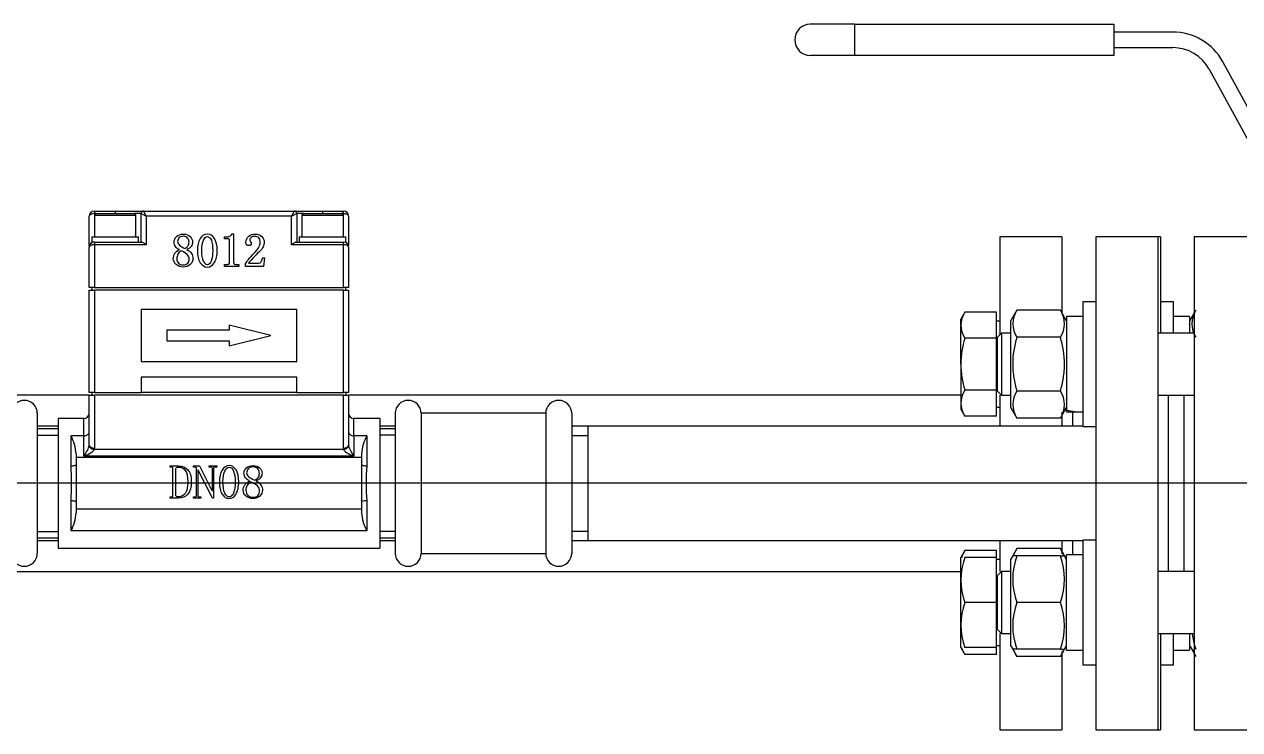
# Model space of a CAD drawing. Extents: x -681219 to -550379, y -242630 to -158199.
# Drawn here: x -635147.1 to -634708.9, y -178479.4 to -178225 of the extents above; entities that cross this region are included whole.
import ezdxf
from ezdxf.lldxf.tags import DXFTag

# ---------------------------------------------------------------- set-up
doc = ezdxf.new("R2010")
doc.units = 0
doc.header["$LTSCALE"] = 1000
for name, color, linetype in [('$TD_AUDIT_GENERATED_(5AA)', 7, 'CONTINUOUS'), ('$TD_AUDIT_GENERATED_(71F)', 7, 'CONTINUOUS'), ('$TD_AUDIT_GENERATED_(A4C)', 7, 'CONTINUOUS'), ('12_GB93', 7, 'CONTINUOUS'), ('12_GB97.1', 7, 'CONTINUOUS'), ('556011', 7, 'CONTINUOUS'), ('Default', 7, 'CONTINUOUS'), ('DN15-PN1.6_GB911', 7, 'CONTINUOUS'), ('DN15_GB3289.22_A', 7, 'CONTINUOUS'), ('M12_GB6170', 7, 'CONTINUOUS'), ('M12×50_GB5782', 7, 'CONTINUOUS'), ('球阀DN15法兰不锈钢', 7, 'CONTINUOUS')]:
    doc.layers.add(name, color=color, linetype=linetype)
tags = doc.linetypes.add('CENTER2', pattern=[28.575, 19.05, -3.175, 3.175, -3.175]).pattern_tags.tags
tags[10:11] = [DXFTag(74, 4), DXFTag(75, 0), DXFTag(340, '0'), DXFTag(46, 0.0), DXFTag(50, 0.0), DXFTag(44, 0.0), DXFTag(45, 0.0)]
tags[8:9] = [DXFTag(74, 4), DXFTag(75, 0), DXFTag(340, '0'), DXFTag(46, 0.0), DXFTag(50, 0.0), DXFTag(44, 0.0), DXFTag(45, 0.0)]
tags[6:7] = [DXFTag(74, 4), DXFTag(75, 0), DXFTag(340, '0'), DXFTag(46, 0.0), DXFTag(50, 0.0), DXFTag(44, 0.0), DXFTag(45, 0.0)]
tags[4:5] = [DXFTag(74, 4), DXFTag(75, 0), DXFTag(340, '0'), DXFTag(46, 0.0), DXFTag(50, 0.0), DXFTag(44, 0.0), DXFTag(45, 0.0)]

# ---------------------------------------------------------------- blocks, each defined once
blk = doc.blocks.new('SEANNOT_GROUP57')
at = {"layer": 'Default', "color": 7, "linetype": 'CENTER2'}
blk.add_line((634.561, 521.491), (277.05, 521.491), dxfattribs=at)

msp = doc.modelspace()

# ---------------------------------------------------------------- linework, layer by layer
at = {"layer": '$TD_AUDIT_GENERATED_(5AA)', "color": 7, "linetype": 'Continuous'}
for p, q in [((-635123.7043, -178358.7512), (-635380.8761, -178358.7512)), ((-634809.4871, -178358.7512), (-635030.1873, -178358.7512)), ((-635380.8761, -178422.3427), (-634809.4871, -178422.3427))]:
    msp.add_line(p, q, dxfattribs=at)
at = {"layer": '$TD_AUDIT_GENERATED_(71F)', "color": 7, "linetype": 'Continuous'}
for p, q in [((-634765.5341, -178369.9732), (-634949.7626, -178369.9732)), ((-634943.7775, -178411.1207), (-634943.7775, -178369.9732)), ((-634949.7626, -178373.2463), (-634943.7775, -178373.2463)), ((-634949.7626, -178407.8476), (-634943.7775, -178407.8476)), ((-634949.7626, -178411.1207), (-634765.5341, -178411.1207))]:
    msp.add_line(p, q, dxfattribs=at)
at = {"layer": '$TD_AUDIT_GENERATED_(A4C)', "color": 7, "linetype": 'Continuous'}
for p, q in [((-635134.9264, -178369.9732), (-635142.4077, -178369.9732)), ((-635013.3542, -178369.9732), (-635018.9652, -178369.9732)), ((-635142.4077, -178411.1207), (-635134.9264, -178411.1207)), ((-635018.9652, -178411.1207), (-635013.3542, -178411.1207))]:
    msp.add_line(p, q, dxfattribs=at)
at = {"layer": '12_GB93', "color": 7, "linetype": 'Continuous'}
for p, q in [((-634771.3321, -178330.3576), (-634771.3321, -178364.0448)), ((-634765.5341, -178330.3576), (-634771.3321, -178330.3576)), ((-634727.0051, -178330.3576), (-634732.8031, -178330.3576)), ((-634727.0051, -178330.3576), (-634727.0051, -178336.3427)), ((-634771.3321, -178364.7509), (-634771.3321, -178364.0448)), ((-634771.3321, -178364.7718), (-634770.483, -178364.7718)), ((-634770.483, -178364.7718), (-634765.5341, -178364.7718)), ((-634771.3321, -178450.7363), (-634771.3321, -178416.3221)), ((-634765.5341, -178416.3221), (-634771.3321, -178416.3221)), ((-634727.0051, -178444.9383), (-634727.0051, -178450.7363)), ((-634771.3321, -178450.7363), (-634765.5341, -178450.7363)), ((-634732.8031, -178450.7363), (-634727.0051, -178450.7363))]:
    msp.add_line(p, q, dxfattribs=at)
for centre, start, end in [((-634766.3832, -178347.5647), 253.285053, 272.828474), ((-634770.483, -178347.5647), 267.171526, 274.02657)]:
    msp.add_arc(centre, 17.2071, start, end, dxfattribs=at)
at = {"layer": '12_GB97.1', "color": 7, "linetype": 'Continuous'}
for p, q in [((-634765.5341, -178325.1206), (-634765.5341, -178370.0088)), ((-634760.8582, -178325.1206), (-634765.5341, -178325.1206)), ((-634732.8031, -178325.1206), (-634737.479, -178325.1206)), ((-634732.8031, -178336.3427), (-634732.8031, -178325.1206)), ((-634765.5341, -178370.0088), (-634760.8582, -178370.0088)), ((-634765.5341, -178411.0851), (-634765.5341, -178455.9733)), ((-634760.8582, -178411.0851), (-634765.5341, -178411.0851)), ((-634732.8031, -178455.9733), (-634732.8031, -178444.9383)), ((-634765.5341, -178455.9733), (-634760.8582, -178455.9733)), ((-634737.479, -178455.9733), (-634732.8031, -178455.9733))]:
    msp.add_line(p, q, dxfattribs=at)
at = {"layer": '556011', "color": 7, "linetype": 'Continuous'}
for p, q in [((-635123.7043, -178304.9111), (-635123.7043, -178294.2244)), ((-635121.834, -178292.3541), (-635114.3526, -178292.3541)), ((-635121.834, -178292.3541), (-635121.834, -178293.2892)), ((-635121.2729, -178293.2892), (-635121.834, -178293.2892)), ((-635121.834, -178293.2892), (-635121.834, -178293.8503)), ((-635121.834, -178293.8503), (-635106.8712, -178293.8503)), ((-635121.834, -178293.8503), (-635121.834, -178301.7058)), ((-635121.2729, -178293.2892), (-635107.4323, -178293.2892)), ((-635114.3526, -178292.3541), (-635104.0657, -178292.3541)), ((-635114.3526, -178292.3541), (-635114.3526, -178293.2892)), ((-635105.0009, -178293.2892), (-635107.4323, -178293.2892)), ((-635106.8712, -178301.7058), (-635106.8712, -178293.8503)), ((-635105.0009, -178303.5761), (-635105.0009, -178293.2892)), ((-635105.0009, -178293.2892), (-635103.1306, -178294.2244)), ((-635104.0657, -178292.3541), (-635049.8259, -178292.3541)), ((-635104.0657, -178292.3541), (-635103.1306, -178294.2244)), ((-635103.1306, -178294.2244), (-635103.1306, -178304.5113)), ((-635050.761, -178294.2244), (-635103.1306, -178294.2244)), ((-635099.7779, -178292.3541), (-635099.7779, -178292.2372)), ((-635098.3961, -178292.3541), (-635098.3961, -178292.2372)), ((-635066.2183, -178292.3541), (-635066.2183, -178292.2372)), ((-635049.8259, -178292.3541), (-635050.761, -178294.2244)), ((-635050.761, -178294.2244), (-635048.8907, -178293.2892)), ((-635050.761, -178304.5113), (-635050.761, -178294.2244)), ((-635049.8259, -178292.3541), (-635039.539, -178292.3541)), ((-635046.4592, -178293.2892), (-635048.8907, -178293.2892)), ((-635048.8907, -178293.2892), (-635048.8907, -178303.5761)), ((-635047.0203, -178293.8503), (-635032.0576, -178293.8503)), ((-635047.0203, -178293.8503), (-635047.0203, -178301.7058)), ((-635046.4592, -178293.2892), (-635032.6187, -178293.2892)), ((-635039.539, -178292.3541), (-635032.0576, -178292.3541)), ((-635039.539, -178292.3541), (-635039.539, -178293.2892)), ((-635032.0576, -178293.2892), (-635032.6187, -178293.2892)), ((-635032.0576, -178293.2892), (-635032.0576, -178292.3541)), ((-635032.0576, -178293.8503), (-635032.0576, -178293.2892)), ((-635032.0576, -178301.7058), (-635032.0576, -178293.8503)), ((-635030.1873, -178294.2244), (-635030.1873, -178304.9111)), ((-635122.7691, -178301.7058), (-635105.9361, -178301.7058)), ((-635122.7691, -178301.7058), (-635122.7691, -178303.5761)), ((-635121.834, -178303.5761), (-635122.7691, -178303.5761)), ((-635121.834, -178303.5761), (-635114.3526, -178303.5761)), ((-635121.834, -178303.5761), (-635121.834, -178304.5113)), ((-635103.1306, -178304.5113), (-635121.834, -178304.5113)), ((-635121.834, -178304.5113), (-635121.834, -178319.9416)), ((-635114.3526, -178303.5761), (-635104.7503, -178303.5761)), ((-635105.9361, -178303.5761), (-635105.9361, -178301.7058)), ((-635074.9423, -178302.4173), (-635074.9423, -178301.6873)), ((-635072.2274, -178300.621), (-635071.6696, -178300.621)), ((-635032.0576, -178304.5113), (-635050.761, -178304.5113)), ((-635049.1413, -178303.5761), (-635039.539, -178303.5761)), ((-635047.9555, -178301.7058), (-635031.1225, -178301.7058)), ((-635047.9555, -178301.7058), (-635047.9555, -178303.5761)), ((-635039.539, -178303.5761), (-635032.0576, -178303.5761)), ((-635032.0576, -178304.5113), (-635032.0576, -178303.5761)), ((-635032.0576, -178319.9416), (-635032.0576, -178304.5113)), ((-635031.1225, -178303.5761), (-635031.1225, -178301.7058)), ((-635123.7043, -178305.4465), (-635123.7043, -178305.3283)), ((-635123.7043, -178319.9416), (-635123.7043, -178305.4465)), ((-635030.1873, -178305.4465), (-635030.1873, -178305.3869)), ((-635030.1873, -178305.4465), (-635030.1873, -178319.9416)), ((-635074.9423, -178312.4156), (-635074.9423, -178311.6775)), ((-635069.7668, -178312.4156), (-635074.9423, -178312.4156)), ((-635069.7668, -178311.6775), (-635069.7668, -178312.4156)), ((-635067.3635, -178312.4156), (-635067.3635, -178311.3576)), ((-635060.8921, -178312.4156), (-635067.3635, -178312.4156)), ((-635061.2037, -178309.2578), (-635060.4738, -178309.2578)), ((-635060.4738, -178309.2578), (-635060.8921, -178312.4156)), ((-635121.834, -178319.9416), (-635123.7043, -178319.9416)), ((-635123.7043, -178357.816), (-635123.7043, -178320.8768)), ((-635123.7043, -178320.8768), (-635121.834, -178320.8768)), ((-635122.7691, -178319.9416), (-635122.7691, -178320.8768)), ((-635121.834, -178319.9416), (-635032.0576, -178319.9416)), ((-635121.834, -178320.8768), (-635121.834, -178357.816)), ((-635032.0576, -178320.8768), (-635121.834, -178320.8768)), ((-635030.1873, -178319.9416), (-635032.0576, -178319.9416)), ((-635032.0576, -178357.816), (-635032.0576, -178320.8768)), ((-635032.0576, -178320.8768), (-635030.1873, -178320.8768)), ((-635031.1225, -178320.8768), (-635031.1225, -178319.9416)), ((-635030.1873, -178320.8768), (-635030.1873, -178357.816)), ((-635105.0009, -178327.8905), (-635105.0009, -178346.5939)), ((-635048.8907, -178327.8905), (-635105.0009, -178327.8905)), ((-635048.8907, -178346.5939), (-635048.8907, -178327.8905)), ((-635073.2051, -178333.5016), (-635073.2051, -178335.3719)), ((-635058.2424, -178337.2422), (-635073.2051, -178333.5016)), ((-635095.6492, -178335.3719), (-635095.6492, -178339.1126)), ((-635073.2051, -178335.3719), (-635095.6492, -178335.3719)), ((-635095.6492, -178339.1126), (-635073.2051, -178339.1126)), ((-635073.2051, -178340.9829), (-635058.2424, -178337.2422)), ((-635073.2051, -178339.1126), (-635073.2051, -178340.9829)), ((-635105.0009, -178346.5939), (-635048.8907, -178346.5939)), ((-635048.8907, -178352.205), (-635105.0009, -178352.205)), ((-635105.0009, -178352.205), (-635105.0009, -178357.816)), ((-635048.8907, -178357.816), (-635048.8907, -178352.205)), ((-635122.7691, -178357.816), (-635123.7043, -178357.816)), ((-635121.834, -178357.816), (-635123.7043, -178357.816)), ((-635123.7043, -178376.7673), (-635123.7043, -178358.7512)), ((-635123.7043, -178358.7512), (-635121.834, -178358.7512)), ((-635122.7691, -178357.816), (-635122.7691, -178358.7512)), ((-635121.834, -178357.816), (-635105.0009, -178357.816)), ((-635032.0576, -178358.7512), (-635121.834, -178358.7512)), ((-635121.834, -178358.7512), (-635121.834, -178377.8521)), ((-635048.8907, -178357.816), (-635105.0009, -178357.816)), ((-635048.8907, -178357.816), (-635032.0576, -178357.816)), ((-635030.1873, -178357.816), (-635032.0576, -178357.816)), ((-635032.0576, -178377.8521), (-635032.0576, -178358.7512)), ((-635032.0576, -178358.7512), (-635030.1873, -178358.7512)), ((-635031.1225, -178357.816), (-635031.1225, -178358.7512)), ((-635030.1873, -178358.7512), (-635030.1873, -178376.7673)), ((-635134.9264, -178367.1677), (-635134.9264, -178413.9262)), ((-635125.5747, -178367.1677), (-635134.9264, -178367.1677)), ((-635125.5747, -178373.3893), (-635125.5747, -178367.1677)), ((-635028.3169, -178373.3893), (-635028.3169, -178367.1677)), ((-635018.9652, -178367.1677), (-635028.3169, -178367.1677)), ((-635018.9652, -178367.1677), (-635018.9652, -178413.9262)), ((-635134.9264, -178370.9505), (-635142.4077, -178370.9505)), ((-635142.4077, -178373.1238), (-635134.9264, -178373.1238)), ((-635125.5747, -178373.3893), (-635130.2505, -178373.3893)), ((-635130.2505, -178384.2431), (-635130.2505, -178373.3893)), ((-635125.5747, -178380.7019), (-635125.5747, -178373.3893)), ((-635023.6411, -178373.3893), (-635028.3169, -178373.3893)), ((-635028.3169, -178373.3893), (-635028.3169, -178380.7019)), ((-635023.6411, -178373.3893), (-635023.6411, -178384.2431)), ((-635013.3542, -178370.9505), (-635018.9652, -178370.9505)), ((-635013.3542, -178373.1238), (-635018.9652, -178373.1238)), ((-635121.8646, -178378.2445), (-635032.027, -178378.2445)), ((-635128.3802, -178379.8675), (-635128.3802, -178381.1952)), ((-635128.3802, -178381.1952), (-635128.3802, -178383.7388)), ((-635025.5114, -178381.1952), (-635128.3802, -178381.1952)), ((-635028.3169, -178380.7019), (-635125.5747, -178380.7019)), ((-635025.5114, -178379.8675), (-635025.5114, -178381.1952)), ((-635025.5114, -178381.1952), (-635025.5114, -178383.7388)), ((-635128.3802, -178383.7388), (-635128.3802, -178397.3551)), ((-635094.5469, -178384.6982), (-635094.5469, -178384.2844)), ((-635086.1381, -178384.6982), (-635086.1381, -178384.2844)), ((-635086.1381, -178384.2844), (-635083.9862, -178384.2844)), ((-635084.4414, -178385.7824), (-635084.5739, -178385.7824)), ((-635079.2604, -178395.8797), (-635084.4414, -178385.7824)), ((-635083.9862, -178384.2844), (-635079.4342, -178393.165)), ((-635080.4522, -178384.6982), (-635080.4522, -178384.2844)), ((-635080.4522, -178384.2844), (-635077.7293, -178384.2844)), ((-635077.7293, -178384.2844), (-635077.7293, -178384.6982)), ((-635025.5114, -178383.7388), (-635025.5114, -178397.3551)), ((-635094.5469, -178395.8797), (-635094.5469, -178395.4659)), ((-635086.1381, -178395.8797), (-635086.1381, -178395.4659)), ((-635083.4152, -178395.8797), (-635086.1381, -178395.8797)), ((-635083.4152, -178395.4659), (-635083.4152, -178395.8797)), ((-635079.4342, -178393.165), (-635079.2935, -178393.165)), ((-635078.888, -178395.8797), (-635079.2604, -178395.8797)), ((-635130.2505, -178407.7046), (-635130.2505, -178396.8508)), ((-635128.3802, -178397.3551), (-635128.3802, -178399.8987)), ((-635128.3802, -178399.8987), (-635128.3802, -178401.2264)), ((-635025.5114, -178399.8987), (-635128.3802, -178399.8987)), ((-635025.5114, -178397.3551), (-635025.5114, -178399.8987)), ((-635025.5114, -178399.8987), (-635025.5114, -178401.2264)), ((-635023.6411, -178396.8508), (-635023.6411, -178407.7046)), ((-635142.4077, -178407.9701), (-635134.9264, -178407.9701)), ((-635023.6411, -178407.7046), (-635130.2505, -178407.7046)), ((-635013.3542, -178407.9701), (-635018.9652, -178407.9701)), ((-635142.4077, -178410.1434), (-635134.9264, -178410.1434)), ((-635134.9264, -178413.9262), (-635018.9652, -178413.9262)), ((-635018.9652, -178410.1434), (-635013.3542, -178410.1434))]:
    msp.add_line(p, q, dxfattribs=at)
for centre, radius, start, end in [((-635121.834, -178294.2244), 1.8703, 90, 180), ((-635121.2729, -178293.8503), 0.5611, 90, 180), ((-635107.4323, -178293.8503), 0.5611, 0, 90), ((-635104.0657, -178293.2892), 0.9352, 90, 180), ((-635049.8259, -178293.2892), 0.9352, 0, 90), ((-635046.4592, -178293.8503), 0.5611, 90, 180), ((-635032.6187, -178293.8503), 0.5611, 0, 90), ((-635032.0576, -178294.2244), 1.8703, 0, 90), ((-635121.834, -178305.4465), 1.8703, 90, 180), ((-635121.834, -178305.4465), 1.8703, 90, 180), ((-635032.0576, -178305.4465), 1.8703, 0, 90), ((-635125.5747, -178365.2974), 1.8703, 270, 0), ((-635028.3169, -178365.2974), 1.8703, 180, 270), ((-635145.5987, -178381.3296), 17.2805, 4.853713, 27.354584), ((-635008.2929, -178381.3296), 17.2805, 152.645416, 175.146287), ((-635215.0718, -178390.547), 85.0552, 355.749646, 4.250354), ((-634938.8198, -178390.547), 85.0552, 175.749646, 184.250354), ((-635145.5987, -178399.7643), 17.2805, 332.645416, 355.146287), ((-635008.2929, -178399.7643), 17.2805, 184.853713, 207.354584)]:
    msp.add_arc(centre, radius, start, end, dxfattribs=at)
for centre, major_axis, ratio, start_param, end_param in [((-635121.834, -178294.2244), (-1.8703, 0), 0.5, 4.71238898, 6.28318531), ((-635032.0576, -178294.2244), (-1.8703, 0), 0.5, 3.14159265, 4.71238898), ((-635121.834, -178305.329), (1.8703, 0), 0.99508328, 2.15360185, 3.25080523), ((-635121.834, -178305.4465), (1.8703, 0), 0.5, 1.57079633, 3.14159265), ((-635032.0576, -178305.4465), (1.8703, 0), 0.5, 0, 1.57079633), ((-635032.0576, -178305.329), (-1.8703, 0), 0.99508328, 3.64744023, 4.12958346), ((-635121.834, -178305.3868), (1.8703, 0), 0.9962059, 3.03567082, 3.16464321), ((-635032.0576, -178305.3868), (-1.8703, 0), 0.9962059, 3.1185421, 3.24751449), ((-635125.5747, -178372.0167), (1.8703, 0), 0.73388318, 4.71238898, 6.28318674), ((-635028.3169, -178372.0167), (-1.8703, 0), 0.73388318, 0, 1.57079633), ((-635125.5747, -178379.3293), (-1.7528, -2.8602), 0.22813943, 1.21442393, 2.65715506), ((-635125.5747, -178379.3293), (3.7118, 1.431), 0.32445615, 4.58794497, 6.0306761), ((-635125.5747, -178376.7673), (-1.8703, 0), 0.90882376, 3.01352746, 3.14159265), ((-635121.8646, -178377.1597), (-1.8478, 0.2897), 0.57531177, 0.10626462, 1.660749), ((-635121.834, -178376.7673), (-1.8703, 0), 0.57998481, 0, 1.57079633), ((-635125.5747, -178377.8521), (3.7407, 0), 0.82135347, 6.15512011, 6.28318531), ((-635032.0576, -178376.7673), (1.8703, 0), 0.57998481, 4.71238898, 6.28318531), ((-635028.3169, -178377.8521), (3.7407, 0), 0.82135347, 3.14159265, 3.26965785), ((-635032.027, -178377.1597), (1.8478, 0.2897), 0.57531177, 4.62243631, 6.17692068), ((-635028.3169, -178379.3293), (3.7118, -1.431), 0.32445615, 3.39410186, 4.83683299), ((-635028.3169, -178376.7673), (-1.8703, 0), 0.90882376, 0, 0.1280652), ((-635028.3169, -178379.3293), (-1.7528, 2.8602), 0.22813943, 0.4844376, 1.92716873), ((-635130.2505, -178383.7388), (1.8703, 0), 0.2696337, 4.71238898, 6.28318531), ((-635023.6411, -178383.7388), (1.8703, 0), 0.2696337, 3.14159265, 4.71238898), ((-635130.2505, -178397.3551), (1.8703, 0), 0.2696337, 0, 1.57079633), ((-635023.6411, -178397.3551), (1.8703, 0), 0.2696337, 1.57079633, 3.14159265)]:
    msp.add_ellipse(centre, major_axis=major_axis, ratio=ratio, start_param=start_param, end_param=end_param, dxfattribs=at)
for points, knots in [([(-635103.1306, -178304.5113), (-635103.2795, -178304.4059), (-635103.4321, -178304.298), (-635103.7271, -178304.0942), (-635103.8714, -178303.9968), (-635104.1553, -178303.8173), (-635104.291, -178303.7374), (-635104.5437, -178303.6162), (-635104.6571, -178303.5761), (-635104.7503, -178303.5761)], [0, 0, 0, 0, 0.25, 0.25, 0.5, 0.5, 0.75, 0.75, 1, 1, 1, 1]), ([(-635091.1907, -178306.2641), (-635091.773, -178306.0344), (-635092.2323, -178305.6817), (-635092.585, -178305.1978), (-635092.9388, -178304.7124), (-635093.1018, -178304.1643), (-635093.1018, -178302.7536), (-635092.7983, -178302.081), (-635092.1995, -178301.515), (-635091.6005, -178300.9489), (-635090.7642, -178300.6784), (-635088.7382, -178300.6784), (-635087.9508, -178300.9655), (-635087.3439, -178301.5232), (-635086.7328, -178302.0847), (-635086.4334, -178302.7618), (-635086.4334, -178304.1069), (-635086.6057, -178304.6318), (-635086.9502, -178305.1158), (-635087.2985, -178305.6051), (-635087.8032, -178305.9852), (-635088.4676, -178306.2641)], [0, 0, 0, 0, 0.10474753, 0.10474753, 0.10474753, 0.20868889, 0.20868889, 0.34311972, 0.34311972, 0.34311972, 0.50372281, 0.50372281, 0.65303349, 0.65303349, 0.65303349, 0.78971553, 0.78971553, 0.88653197, 0.88653197, 0.88653197, 1, 1, 1, 1]), ([(-635091.1907, -178306.2641), (-635091.773, -178306.0344), (-635092.2323, -178305.6817), (-635092.585, -178305.1978), (-635092.9388, -178304.7124), (-635093.1018, -178304.1643), (-635093.1018, -178302.7536), (-635092.7983, -178302.081), (-635092.1995, -178301.515), (-635091.6005, -178300.9489), (-635090.7642, -178300.6784), (-635088.7382, -178300.6784), (-635087.9508, -178300.9655), (-635087.3439, -178301.5232), (-635086.7328, -178302.0847), (-635086.4334, -178302.7618), (-635086.4334, -178304.1069), (-635086.6057, -178304.6318), (-635086.9502, -178305.1158), (-635087.2985, -178305.6051), (-635087.8032, -178305.9852), (-635088.4676, -178306.2641)], [0, 0, 0, 0, 0.10474753, 0.10474753, 0.10474753, 0.20868889, 0.20868889, 0.34311972, 0.34311972, 0.34311972, 0.50372281, 0.50372281, 0.65303349, 0.65303349, 0.65303349, 0.78971553, 0.78971553, 0.88653197, 0.88653197, 0.88653197, 1, 1, 1, 1]), ([(-635087.713, -178303.6148), (-635087.713, -178303.0406), (-635087.8688, -178302.5321), (-635088.1969, -178302.1056), (-635088.5219, -178301.683), (-635089.0253, -178301.4658), (-635090.4771, -178301.4658), (-635091.0266, -178301.6709), (-635091.6664, -178302.4747), (-635091.8222, -178302.9012), (-635091.8222, -178303.7952), (-635091.5844, -178304.2381), (-635091.1005, -178304.6729), (-635090.617, -178305.1072), (-635089.9604, -178305.4931), (-635089.1237, -178305.8294)], [0, 0, 0, 0, 0.15569446, 0.15569446, 0.15569446, 0.30038959, 0.30038959, 0.46058777, 0.46058777, 0.62078595, 0.62078595, 0.77807143, 0.77807143, 0.77807143, 1, 1, 1, 1]), ([(-635089.1237, -178305.8294), (-635088.6726, -178305.5915), (-635088.3199, -178305.288), (-635088.0821, -178304.9107), (-635087.8456, -178304.5356), (-635087.713, -178304.1069), (-635087.713, -178303.6148)], [0, 0, 0, 0, 0.50705308, 0.50705308, 0.50705308, 1, 1, 1, 1]), ([(-635081.1021, -178312.5551), (-635082.1273, -178312.5551), (-635082.9804, -178312.0302), (-635084.3419, -178309.9304), (-635084.6864, -178308.4622), (-635084.6864, -178304.8369), (-635084.3583, -178303.4179), (-635083.6939, -178302.3188), (-635083.0354, -178301.2294), (-635082.1683, -178300.6784), (-635080.0604, -178300.6784), (-635079.2074, -178301.2116), (-635078.543, -178302.2614), (-635077.881, -178303.3076), (-635077.5506, -178304.7549), (-635077.5506, -178308.413), (-635077.8868, -178309.8648), (-635078.543, -178310.9393), (-635079.2014, -178312.0174), (-635080.0604, -178312.5551), (-635081.1021, -178312.5551)], [0, 0, 0, 0, 0.13502816, 0.13502816, 0.27005631, 0.27005631, 0.39565019, 0.39565019, 0.39565019, 0.50059815, 0.50059815, 0.60312423, 0.60312423, 0.60312423, 0.74986961, 0.74986961, 0.89661498, 0.89661498, 0.89661498, 1, 1, 1, 1]), ([(-635081.1021, -178301.5232), (-635081.627, -178301.5232), (-635082.0863, -178301.9744), (-635082.4882, -178302.8766), (-635082.8888, -178303.7758), (-635083.0788, -178305.0173), (-635083.0788, -178308.2408), (-635082.8819, -178309.5121), (-635082.4882, -178310.3897), (-635082.0932, -178311.2704), (-635081.627, -178311.7103), (-635080.5197, -178311.7103), (-635080.044, -178311.2674), (-635079.6913, -178310.3815), (-635079.3414, -178309.5028), (-635079.1582, -178308.2408), (-635079.1582, -178305.0255), (-635079.3222, -178303.787), (-635079.6585, -178302.8848), (-635079.9975, -178301.9754), (-635080.4787, -178301.5232), (-635081.1021, -178301.5232)], [0, 0, 0, 0, 0.08696958, 0.08696958, 0.08696958, 0.24523363, 0.24523363, 0.41261235, 0.41261235, 0.41261235, 0.49494898, 0.49494898, 0.58629117, 0.58629117, 0.58629117, 0.75299367, 0.75299367, 0.90979306, 0.90979306, 0.90979306, 1, 1, 1, 1]), ([(-635074.9423, -178301.6873), (-635074.688, -178301.6873), (-635074.4338, -178301.6873), (-635074.1795, -178301.6873), (-635073.6792, -178301.6873), (-635073.2773, -178301.6053), (-635072.9738, -178301.4412), (-635072.6737, -178301.279), (-635072.416, -178301.0065), (-635072.2274, -178300.621)], [0, 0, 0, 0, 0.2434783, 0.2434783, 0.2434783, 0.6402098, 0.6402098, 0.6402098, 1, 1, 1, 1]), ([(-635074.9423, -178311.6775), (-635074.688, -178311.6775), (-635074.4338, -178311.6775), (-635074.1795, -178311.6775), (-635073.7776, -178311.6775), (-635073.4987, -178311.6118), (-635073.3347, -178311.4642), (-635073.1747, -178311.3202), (-635073.0886, -178311.0951), (-635073.0886, -178310.7916), (-635073.0886, -178308.1451), (-635073.0886, -178305.4985), (-635073.0886, -178302.852), (-635073.0886, -178302.7207), (-635073.1214, -178302.6223), (-635073.2034, -178302.5403), (-635073.2814, -178302.4624), (-635073.4085, -178302.4255), (-635073.5889, -178302.4173), (-635074.0391, -178302.3968), (-635074.4912, -178302.4173), (-635074.9423, -178302.4173)], [0, 0, 0, 0, 0.06132194, 0.06132194, 0.06132194, 0.13283969, 0.13283969, 0.13283969, 0.1922674, 0.1922674, 0.1922674, 0.83045175, 0.83045175, 0.83045175, 0.85792715, 0.85792715, 0.85792715, 0.89118808, 0.89118808, 0.89118808, 1, 1, 1, 1]), ([(-635071.6696, -178300.621), (-635071.6696, -178304.0112), (-635071.6696, -178307.4014), (-635071.6696, -178310.7916), (-635071.6696, -178311.0951), (-635071.5794, -178311.3248), (-635071.399, -178311.4642), (-635071.2146, -178311.6067), (-635070.9561, -178311.6857), (-635070.6116, -178311.6775), (-635070.3301, -178311.6708), (-635070.0484, -178311.6775), (-635069.7668, -178311.6775)], [0, 0, 0, 0, 0.80724928, 0.80724928, 0.80724928, 0.86691494, 0.86691494, 0.86691494, 0.9329437, 0.9329437, 0.9329437, 1, 1, 1, 1]), ([(-635067.3635, -178311.3576), (-635067.1257, -178310.9311), (-635066.7566, -178310.4061), (-635066.2398, -178309.7828), (-635065.7224, -178309.1586), (-635065.0587, -178308.4212), (-635064.2221, -178307.5846), (-635063.488, -178306.8505), (-635062.9426, -178306.1656), (-635062.2536, -178304.8861), (-635062.0814, -178304.2874), (-635062.0814, -178303.746)], [0, 0, 0, 0, 0.20552734, 0.20552734, 0.20552734, 0.52221822, 0.52221822, 0.52221822, 0.76110911, 0.76110911, 1, 1, 1, 1]), ([(-635062.0814, -178303.746), (-635062.0814, -178302.9996), (-635062.2454, -178302.4337), (-635062.5653, -178302.0482), (-635062.8885, -178301.6586), (-635063.3773, -178301.4658), (-635064.5174, -178301.4658), (-635064.9275, -178301.5971), (-635065.2556, -178301.8513), (-635065.5888, -178302.1096), (-635065.7641, -178302.4255), (-635065.7641, -178303.0406), (-635065.6821, -178303.2457), (-635065.5263, -178303.4179), (-635065.3663, -178303.5947), (-635065.2966, -178303.787), (-635065.2966, -178304.2627), (-635065.3704, -178304.4596), (-635065.6575, -178304.7467), (-635065.8707, -178304.8205), (-635066.4613, -178304.8205), (-635066.7156, -178304.7303), (-635066.896, -178304.5416), (-635067.0763, -178304.3532), (-635067.1749, -178304.0659), (-635067.1749, -178302.6961), (-635066.8304, -178301.958), (-635066.1332, -178301.4412), (-635065.44, -178300.9274), (-635064.6896, -178300.6784), (-635062.795, -178300.6784), (-635061.9665, -178300.9655), (-635061.4252, -178301.5232), (-635060.8798, -178302.0852), (-635060.6132, -178302.7864), (-635060.6132, -178304.1643), (-635060.7362, -178304.7139), (-635060.9905, -178305.2552), (-635061.2479, -178305.8033), (-635061.6549, -178306.3461), (-635062.2372, -178306.8792), (-635063.4989, -178308.0343), (-635064.419, -178309.0528), (-635065.7641, -178310.5784), (-635066.166, -178311.0049), (-635066.2809, -178311.1115)], [0, 0, 0, 0, 0.06033006, 0.06033006, 0.06033006, 0.11701553, 0.11701553, 0.15882107, 0.15882107, 0.15882107, 0.19731354, 0.19731354, 0.21896555, 0.21896555, 0.21896555, 0.23902338, 0.23902338, 0.26370993, 0.26370993, 0.287025, 0.287025, 0.31308302, 0.31308302, 0.31308302, 0.3467676, 0.3467676, 0.43027729, 0.43027729, 0.43027729, 0.50039004, 0.50039004, 0.60076199, 0.60076199, 0.60076199, 0.6813331, 0.6813331, 0.73478126, 0.73478126, 0.73478126, 0.80380696, 0.80380696, 0.80380696, 0.90190348, 0.90190348, 1, 1, 1, 1]), ([(-635049.1413, -178303.5761), (-635049.2345, -178303.5761), (-635049.3479, -178303.6162), (-635049.6006, -178303.7374), (-635049.7363, -178303.8173), (-635050.0202, -178303.9968), (-635050.1645, -178304.0942), (-635050.4595, -178304.298), (-635050.612, -178304.4059), (-635050.761, -178304.5113)], [0, 0, 0, 0, 0.25, 0.25, 0.5, 0.5, 0.75, 0.75, 1, 1, 1, 1]), ([(-635086.294, -178309.4219), (-635086.294, -178310.2995), (-635086.6221, -178311.0377), (-635087.2701, -178311.6447), (-635087.9224, -178312.2557), (-635088.7793, -178312.5551), (-635090.8134, -178312.5551), (-635091.6418, -178312.2516), (-635092.339, -178311.6529), (-635093.0314, -178311.0582), (-635093.3724, -178310.3487), (-635093.3724, -178308.7657), (-635093.1756, -178308.1013), (-635092.7901, -178307.5518), (-635092.4019, -178306.9984), (-635091.8632, -178306.5757), (-635091.1907, -178306.2641)], [0, 0, 0, 0, 0.1710194, 0.1710194, 0.1710194, 0.36852281, 0.36852281, 0.54779515, 0.54779515, 0.54779515, 0.7036841, 0.7036841, 0.85796594, 0.85796594, 0.85796594, 1, 1, 1, 1]), ([(-635092.0929, -178309.5531), (-635092.0929, -178310.2175), (-635091.8797, -178310.7506), (-635091.4531, -178311.1525), (-635091.0225, -178311.5583), (-635090.4935, -178311.7677), (-635089.8455, -178311.7595), (-635089.0584, -178311.7495), (-635088.4922, -178311.5626), (-635088.1477, -178311.1525), (-635087.8072, -178310.7472), (-635087.631, -178310.2421), (-635087.631, -178309.0938), (-635087.877, -178308.5853), (-635088.8941, -178307.5682), (-635089.6323, -178307.1089), (-635090.6083, -178306.6824)], [0, 0, 0, 0, 0.15490193, 0.15490193, 0.15490193, 0.30891862, 0.30891862, 0.30891862, 0.47136406, 0.47136406, 0.47136406, 0.66830686, 0.66830686, 0.83415343, 0.83415343, 1, 1, 1, 1]), ([(-635090.6083, -178306.6824), (-635091.0512, -178306.9941), (-635091.4121, -178307.4042), (-635091.6828, -178307.9045), (-635091.9569, -178308.4112), (-635092.0929, -178308.9626), (-635092.0929, -178309.5531)], [0, 0, 0, 0, 0.48887342, 0.48887342, 0.48887342, 1, 1, 1, 1]), ([(-635088.4676, -178306.2641), (-635087.754, -178306.625), (-635087.2127, -178307.0761), (-635086.8436, -178307.6338), (-635086.4782, -178308.1859), (-635086.294, -178308.7821), (-635086.294, -178309.4219)], [0, 0, 0, 0, 0.53094437, 0.53094437, 0.53094437, 1, 1, 1, 1]), ([(-635066.2809, -178311.1115), (-635065.0478, -178311.1115), (-635063.8148, -178311.1115), (-635062.5817, -178311.1115), (-635062.2372, -178311.1115), (-635061.9419, -178310.9721), (-635061.7041, -178310.6932), (-635061.4703, -178310.4191), (-635061.3022, -178309.9386), (-635061.2037, -178309.2578)], [0, 0, 0, 0, 0.59257105, 0.59257105, 0.59257105, 0.75363392, 0.75363392, 0.75363392, 1, 1, 1, 1]), ([(-635094.5469, -178384.2844), (-635093.5289, -178384.2844), (-635092.5109, -178384.2844), (-635091.4929, -178384.2844), (-635090.0942, -178384.2844), (-635088.9769, -178384.7396), (-635088.141, -178385.6418), (-635087.3013, -178386.548), (-635086.883, -178387.9509), (-635086.883, -178391.9236), (-635087.2885, -178393.4547), (-635088.0913, -178394.423), (-635088.9016, -178395.4003), (-635090.086, -178395.8797), (-635091.6585, -178395.8797), (-635092.6213, -178395.8797), (-635093.5841, -178395.8797), (-635094.5469, -178395.8797)], [0, 0, 0, 0, 0.13293113, 0.13293113, 0.13293113, 0.29517389, 0.29517389, 0.29517389, 0.48862782, 0.48862782, 0.70066684, 0.70066684, 0.70066684, 0.87426952, 0.87426952, 0.87426952, 1, 1, 1, 1]), ([(-635093.5289, -178385.2362), (-635093.5289, -178385.0624), (-635093.5786, -178384.9217), (-635093.7607, -178384.7396), (-635093.9179, -178384.6982), (-635094.1414, -178384.6982), (-635094.2766, -178384.6982), (-635094.4118, -178384.6982), (-635094.5469, -178384.6982)], [0, 0, 0, 0, 0.34958482, 0.34958482, 0.69916965, 0.69916965, 0.69916965, 1, 1, 1, 1]), ([(-635094.5469, -178395.4659), (-635094.398, -178395.4659), (-635094.249, -178395.4659), (-635094.1, -178395.4659), (-635093.8931, -178395.4659), (-635093.7441, -178395.4245), (-635093.6614, -178395.3334), (-635093.5749, -178395.2383), (-635093.5289, -178395.11), (-635093.5289, -178394.9279), (-635093.5289, -178391.6973), (-635093.5289, -178388.4668), (-635093.5289, -178385.2362)], [0, 0, 0, 0, 0.04045827, 0.04045827, 0.04045827, 0.08309826, 0.08309826, 0.08309826, 0.12275809, 0.12275809, 0.12275809, 1, 1, 1, 1]), ([(-635088.1741, -178389.9786), (-635088.1741, -178388.0419), (-635088.4638, -178386.6763), (-635089.0514, -178385.8818), (-635089.6351, -178385.0926), (-635090.4501, -178384.6982), (-635091.7992, -178384.6982), (-635092.0392, -178384.7396), (-635092.3537, -178384.9217), (-635092.4365, -178385.0624), (-635092.4365, -178385.2362), (-635092.4365, -178388.4668), (-635092.4365, -178391.6973), (-635092.4365, -178394.9279), (-635092.4365, -178395.11), (-635092.362, -178395.2424), (-635092.0971, -178395.4245), (-635091.915, -178395.4659), (-635090.6984, -178395.4659), (-635089.8625, -178395.0934), (-635089.1838, -178394.3485), (-635088.5089, -178393.6078), (-635088.1741, -178392.1553), (-635088.1741, -178389.9786)], [0, 0, 0, 0, 0.16090659, 0.16090659, 0.16090659, 0.25601686, 0.25601686, 0.28493038, 0.28493038, 0.31384391, 0.31384391, 0.31384391, 0.6805588, 0.6805588, 0.6805588, 0.70328118, 0.70328118, 0.72600355, 0.72600355, 0.82699188, 0.82699188, 0.82699188, 1, 1, 1, 1]), ([(-635086.1381, -178395.4659), (-635085.9588, -178395.4659), (-635085.7795, -178395.4659), (-635085.6001, -178395.4659), (-635085.3684, -178395.4659), (-635085.2111, -178395.4245), (-635085.0291, -178395.2424), (-635084.9877, -178395.11), (-635084.9877, -178394.9279), (-635084.9877, -178391.6973), (-635084.9877, -178388.4668), (-635084.9877, -178385.2362), (-635084.9877, -178385.0624), (-635085.0373, -178384.9217), (-635085.1367, -178384.8307), (-635085.2405, -178384.7355), (-635085.4181, -178384.6982), (-635085.6829, -178384.6982), (-635085.8346, -178384.6982), (-635085.9864, -178384.6982), (-635086.1381, -178384.6982)], [0, 0, 0, 0, 0.04251963, 0.04251963, 0.04251963, 0.07999954, 0.07999954, 0.11747945, 0.11747945, 0.11747945, 0.88348687, 0.88348687, 0.88348687, 0.91864634, 0.91864634, 0.91864634, 0.96398517, 0.96398517, 0.96398517, 1, 1, 1, 1]), ([(-635084.5739, -178385.7824), (-635084.5739, -178388.8309), (-635084.5739, -178391.8794), (-635084.5739, -178394.9279), (-635084.5739, -178395.11), (-635084.5159, -178395.2424), (-635084.4001, -178395.3334), (-635084.2893, -178395.4205), (-635084.1435, -178395.4659), (-635083.9614, -178395.4659), (-635083.7793, -178395.4659), (-635083.5972, -178395.4659), (-635083.4152, -178395.4659)], [0, 0, 0, 0, 0.8614265, 0.8614265, 0.8614265, 0.90456271, 0.90456271, 0.90456271, 0.94859331, 0.94859331, 0.94859331, 1, 1, 1, 1]), ([(-635079.2935, -178393.165), (-635079.2935, -178390.5221), (-635079.2935, -178387.8791), (-635079.2935, -178385.2362), (-635079.2935, -178385.0624), (-635079.3432, -178384.9217), (-635079.5252, -178384.7396), (-635079.6825, -178384.6982), (-635079.906, -178384.6982), (-635080.088, -178384.6982), (-635080.2701, -178384.6982), (-635080.4522, -178384.6982)], [0, 0, 0, 0, 0.8419147, 0.8419147, 0.8419147, 0.89195611, 0.89195611, 0.94199753, 0.94199753, 0.94199753, 1, 1, 1, 1]), ([(-635077.7293, -178384.6982), (-635077.9113, -178384.6982), (-635078.0934, -178384.6982), (-635078.2755, -178384.6982), (-635078.4576, -178384.6982), (-635078.5983, -178384.7396), (-635078.83, -178384.9217), (-635078.888, -178385.0624), (-635078.888, -178385.2362), (-635078.888, -178388.784), (-635078.888, -178392.3319), (-635078.888, -178395.8797)], [0, 0, 0, 0, 0.04509053, 0.04509053, 0.04509053, 0.08325423, 0.08325423, 0.12141794, 0.12141794, 0.12141794, 1, 1, 1, 1]), ([(-635073.2434, -178396.0204), (-635074.2366, -178396.0204), (-635075.0725, -178395.499), (-635075.7512, -178394.4561), (-635076.4261, -178393.4191), (-635076.7692, -178391.9484), (-635076.7692, -178388.2902), (-635076.4381, -178386.8584), (-635075.1305, -178384.69), (-635074.2863, -178384.1437), (-635072.2503, -178384.1437), (-635071.4309, -178384.6651), (-635070.7688, -178385.708), (-635070.1091, -178386.747), (-635069.7922, -178388.1992), (-635069.7922, -178391.907), (-635070.115, -178393.3637), (-635070.7688, -178394.423), (-635071.4286, -178395.4921), (-635072.2503, -178396.0204), (-635073.2434, -178396.0204)], [0, 0, 0, 0, 0.10141048, 0.10141048, 0.10141048, 0.23503791, 0.23503791, 0.35932894, 0.35932894, 0.48361996, 0.48361996, 0.60199236, 0.60199236, 0.60199236, 0.7503364, 0.7503364, 0.89868044, 0.89868044, 0.89868044, 1, 1, 1, 1]), ([(-635073.2434, -178384.6982), (-635073.8724, -178384.6982), (-635074.4021, -178385.1865), (-635075.2629, -178387.1232), (-635075.4781, -178388.4226), (-635075.4781, -178391.7663), (-635075.2629, -178393.0988), (-635074.8325, -178394.0506), (-635074.4052, -178394.9955), (-635073.8724, -178395.4659), (-635072.573, -178395.4659), (-635072.0351, -178394.9941), (-635071.6544, -178394.0506), (-635071.2708, -178393.1), (-635071.0833, -178391.7663), (-635071.0833, -178388.4226), (-635071.2571, -178387.1232), (-635071.9854, -178385.1865), (-635072.5234, -178384.6982), (-635073.2434, -178384.6982)], [0, 0, 0, 0, 0.13443379, 0.13443379, 0.26886759, 0.26886759, 0.41012543, 0.41012543, 0.41012543, 0.49692584, 0.49692584, 0.5894368, 0.5894368, 0.5894368, 0.73084542, 0.73084542, 0.86542271, 0.86542271, 1, 1, 1, 1]), ([(-635065.9271, -178389.7055), (-635066.5561, -178389.391), (-635067.0444, -178389.002), (-635067.3837, -178388.5219), (-635067.7192, -178388.0474), (-635067.8886, -178387.5205), (-635067.8886, -178386.1632), (-635067.5989, -178385.5011), (-635067.0113, -178384.9631), (-635066.4195, -178384.4213), (-635065.6043, -178384.1437), (-635063.618, -178384.1437), (-635062.8483, -178384.4168), (-635062.2606, -178384.9631), (-635061.6771, -178385.5055), (-635061.3833, -178386.1632), (-635061.3833, -178387.4708), (-635061.5489, -178387.984), (-635062.2275, -178388.9275), (-635062.7572, -178389.3496), (-635063.4773, -178389.7055)], [0, 0, 0, 0, 0.11246934, 0.11246934, 0.11246934, 0.21452247, 0.21452247, 0.34492369, 0.34492369, 0.34492369, 0.50397076, 0.50397076, 0.65029406, 0.65029406, 0.65029406, 0.79392329, 0.79392329, 0.89696164, 0.89696164, 1, 1, 1, 1]), ([(-635065.9271, -178389.7055), (-635066.5561, -178389.391), (-635067.0444, -178389.002), (-635067.3837, -178388.5219), (-635067.7192, -178388.0474), (-635067.8886, -178387.5205), (-635067.8886, -178386.1632), (-635067.5989, -178385.5011), (-635067.0113, -178384.9631), (-635066.4195, -178384.4213), (-635065.6043, -178384.1437), (-635063.618, -178384.1437), (-635062.8483, -178384.4168), (-635062.2606, -178384.9631), (-635061.6771, -178385.5055), (-635061.3833, -178386.1632), (-635061.3833, -178387.4708), (-635061.5489, -178387.984), (-635062.2275, -178388.9275), (-635062.7572, -178389.3496), (-635063.4773, -178389.7055)], [0, 0, 0, 0, 0.11246934, 0.11246934, 0.11246934, 0.21452247, 0.21452247, 0.34492369, 0.34492369, 0.34492369, 0.50397076, 0.50397076, 0.65029406, 0.65029406, 0.65029406, 0.79392329, 0.79392329, 0.89696164, 0.89696164, 1, 1, 1, 1]), ([(-635062.3434, -178386.9908), (-635062.3434, -178386.3618), (-635062.5172, -178385.8073), (-635062.8814, -178385.3272), (-635063.2415, -178384.8525), (-635063.8, -178384.6155), (-635065.4222, -178384.6155), (-635066.0347, -178384.8389), (-635066.7464, -178385.7493), (-635066.9285, -178386.2211), (-635066.9285, -178387.2225), (-635066.672, -178387.7109), (-635066.1505, -178388.1826), (-635065.6296, -178388.654), (-635064.9008, -178389.0765), (-635063.949, -178389.4406)], [0, 0, 0, 0, 0.15475724, 0.15475724, 0.15475724, 0.29842597, 0.29842597, 0.45754294, 0.45754294, 0.61665991, 0.61665991, 0.77842884, 0.77842884, 0.77842884, 1, 1, 1, 1]), ([(-635063.949, -178389.4406), (-635063.4111, -178389.1675), (-635063.0138, -178388.8282), (-635062.7407, -178388.4226), (-635062.4701, -178388.0209), (-635062.3434, -178387.5371), (-635062.3434, -178386.9908)], [0, 0, 0, 0, 0.51434624, 0.51434624, 0.51434624, 1, 1, 1, 1]), ([(-635061.2426, -178392.9664), (-635061.2426, -178393.8271), (-635061.5571, -178394.5472), (-635062.1944, -178395.1348), (-635062.8272, -178395.7183), (-635063.6676, -178396.0204), (-635065.654, -178396.0204), (-635066.4651, -178395.7224), (-635067.152, -178395.1348), (-635067.8342, -178394.5513), (-635068.17, -178393.8685), (-635068.17, -178392.3374), (-635067.9714, -178391.6753), (-635067.5906, -178391.1373), (-635067.2033, -178390.5899), (-635066.6471, -178390.1193), (-635065.9271, -178389.7055)], [0, 0, 0, 0, 0.16872066, 0.16872066, 0.16872066, 0.36259025, 0.36259025, 0.54095026, 0.54095026, 0.54095026, 0.6948837, 0.6948837, 0.84716194, 0.84716194, 0.84716194, 1, 1, 1, 1]), ([(-635067.2017, -178393.1071), (-635067.2017, -178393.8271), (-635066.9699, -178394.423), (-635066.4982, -178394.87), (-635066.0179, -178395.3249), (-635065.4222, -178395.5486), (-635063.8414, -178395.5486), (-635063.2207, -178395.3252), (-635062.8317, -178394.87), (-635062.4503, -178394.4236), (-635062.2606, -178393.852), (-635062.2606, -178392.5857), (-635062.5338, -178392.0229), (-635063.0717, -178391.4766), (-635063.6138, -178390.9262), (-635064.4291, -178390.4338), (-635065.5133, -178389.9786)], [0, 0, 0, 0, 0.15484511, 0.15484511, 0.15484511, 0.30009009, 0.30009009, 0.47371626, 0.47371626, 0.47371626, 0.63338081, 0.63338081, 0.77162694, 0.77162694, 0.77162694, 1, 1, 1, 1]), ([(-635065.5133, -178389.9786), (-635066.0595, -178390.3428), (-635066.4733, -178390.798), (-635066.763, -178391.3442), (-635067.0511, -178391.8874), (-635067.2017, -178392.4781), (-635067.2017, -178393.1071)], [0, 0, 0, 0, 0.50480363, 0.50480363, 0.50480363, 1, 1, 1, 1]), ([(-635063.4773, -178389.7055), (-635062.7076, -178390.1607), (-635062.1448, -178390.6573), (-635061.7806, -178391.2035), (-635061.419, -178391.7459), (-635061.2426, -178392.3374), (-635061.2426, -178392.9664)], [0, 0, 0, 0, 0.54953503, 0.54953503, 0.54953503, 1, 1, 1, 1])]:
    msp.add_open_spline(points, degree=3, knots=knots, dxfattribs=at)
at = {"layer": 'DN15-PN1.6_GB911', "color": 7, "linetype": 'Continuous'}
for p, q in [((-634795.4595, -178301.7058), (-634795.4595, -178336.9786)), ((-634773.0155, -178301.7058), (-634795.4595, -178301.7058)), ((-634773.0155, -178301.7058), (-634773.0155, -178329.5316)), ((-634760.8582, -178301.7058), (-634760.8582, -178479.3881)), ((-634738.4142, -178301.7058), (-634760.8582, -178301.7058)), ((-634738.4142, -178301.7058), (-634738.4142, -178479.3881)), ((-634725.3218, -178301.7058), (-634725.3218, -178479.3881)), ((-634702.8777, -178301.7058), (-634725.3218, -178301.7058)), ((-634795.4595, -178358.7512), (-634795.4595, -178369.9732)), ((-634734.6735, -178358.7512), (-634734.6735, -178422.3427)), ((-634729.0624, -178358.7512), (-634729.0624, -178422.3427)), ((-634773.0155, -178364.8637), (-634773.0155, -178369.9732)), ((-634769.2748, -178364.7294), (-634769.2748, -178369.9732)), ((-634795.4595, -178411.1207), (-634795.4595, -178422.3427)), ((-634773.0155, -178411.1207), (-634773.0155, -178415.9783)), ((-634769.2748, -178411.1207), (-634769.2748, -178416.3645)), ((-634795.4595, -178444.7512), (-634795.4595, -178479.3881)), ((-634773.0155, -178451.2346), (-634773.0155, -178479.3881)), ((-634795.4595, -178479.3881), (-634773.0155, -178479.3881)), ((-634760.8582, -178479.3881), (-634738.4142, -178479.3881)), ((-634725.3218, -178479.3881), (-634702.8777, -178479.3881))]:
    msp.add_line(p, q, dxfattribs=at)
at = {"layer": 'DN15_GB3289.22_A', "color": 7, "linetype": 'Continuous'}
for p, q in [((-635142.4077, -178365.2974), (-635142.4077, -178415.7965)), ((-635013.3542, -178365.2974), (-635013.3542, -178415.7965)), ((-635004.0025, -178365.2974), (-635004.0025, -178415.7965)), ((-634959.1143, -178365.2974), (-635004.0025, -178365.2974)), ((-634959.1143, -178365.2974), (-634959.1143, -178415.7965)), ((-634949.7626, -178365.2974), (-634949.7626, -178415.7965)), ((-635004.0025, -178415.7965), (-634959.1143, -178415.7965))]:
    msp.add_line(p, q, dxfattribs=at)
for centre, start, end in [((-635147.0836, -178365.2974), 0, 180), ((-635008.6784, -178365.2974), 0, 180), ((-634954.4385, -178365.2974), 0, 180), ((-635147.0836, -178415.7965), 180, 0), ((-635008.6784, -178415.7965), 180, 0), ((-634954.4385, -178415.7965), 180, 0)]:
    msp.add_arc(centre, 4.6759, start, end, dxfattribs=at)
at = {"layer": 'M12_GB6170', "color": 7, "linetype": 'Continuous'}
for p, q in [((-634789.2721, -178328.127), (-634791.5318, -178332.0409)), ((-634773.5919, -178328.127), (-634789.2721, -178328.127)), ((-634771.3321, -178332.0409), (-634773.5919, -178328.127)), ((-634725.3218, -178329.1254), (-634727.0051, -178332.0409)), ((-634791.5318, -178332.0409), (-634791.5318, -178363.0885)), ((-634773.5917, -178337.8458), (-634789.2723, -178337.8458)), ((-634773.5917, -178357.2836), (-634789.2723, -178357.2836)), ((-634791.5318, -178363.0885), (-634789.2721, -178367.0024)), ((-634773.5919, -178367.0024), (-634771.3321, -178363.0885)), ((-634773.5919, -178367.0024), (-634789.2721, -178367.0024)), ((-634789.2721, -178414.0915), (-634790.7759, -178416.6961)), ((-634773.5919, -178414.0915), (-634789.2721, -178414.0915)), ((-634772.0881, -178416.6961), (-634773.5919, -178414.0915)), ((-634790.7759, -178416.6961), (-634791.5318, -178418.0054)), ((-634791.5318, -178418.0054), (-634791.5318, -178449.053)), ((-634789.2723, -178416.6961), (-634790.7759, -178416.6961)), ((-634773.5917, -178416.6961), (-634789.2723, -178416.6961)), ((-634773.5917, -178416.6961), (-634772.0881, -178416.6961)), ((-634771.3321, -178418.0054), (-634772.0881, -178416.6961)), ((-634773.5919, -178433.5292), (-634789.2721, -178433.5292)), ((-634791.5318, -178449.053), (-634790.7759, -178450.3623)), ((-634772.0881, -178450.3623), (-634771.3321, -178449.053)), ((-634727.0051, -178449.053), (-634726.2492, -178450.3623)), ((-634789.2723, -178450.3623), (-634790.7759, -178450.3623)), ((-634790.7759, -178450.3623), (-634789.2721, -178452.9669)), ((-634773.5917, -178450.3623), (-634789.2723, -178450.3623)), ((-634773.5919, -178452.9669), (-634789.2721, -178452.9669)), ((-634773.5919, -178452.9669), (-634772.0881, -178450.3623)), ((-634773.5917, -178450.3623), (-634772.0881, -178450.3623)), ((-634726.2492, -178450.3623), (-634725.3218, -178451.9685))]:
    msp.add_line(p, q, dxfattribs=at)
for centre, radius, start, end in [((-634782.0566, -178332.9866), 8.6994, 146.039803, 213.957286), ((-634780.8074, -178332.9866), 8.6994, 326.042862, 33.960049), ((-634717.5298, -178332.9866), 8.6994, 146.039803, 213.957286), ((-634782.0565, -178362.1428), 8.6994, 146.042862, 213.960049), ((-634780.8074, -178362.1428), 8.6994, 326.039803, 33.957286), ((-634782.0566, -178418.9511), 8.6994, 146.039803, 161.973737), ((-634780.8074, -178418.9511), 8.6994, 15.218471, 33.960049), ((-634766.2539, -178425.1123), 24.5088, 159.916149, 200.085532), ((-634796.61, -178425.1123), 24.5087, 339.914408, 20.083911), ((-634766.254, -178441.9461), 24.5087, 159.914408, 200.083911), ((-634796.6101, -178441.9461), 24.5088, 339.916149, 20.085532), ((-634701.7272, -178441.9461), 24.5087, 186.629274, 200.083911), ((-634782.0565, -178448.1073), 8.6994, 198.390321, 213.960049), ((-634780.8074, -178448.1073), 8.6994, 326.039803, 340.516703), ((-634717.5298, -178448.1073), 8.6994, 195.695811, 213.960049)]:
    msp.add_arc(centre, radius, start, end, dxfattribs=at)
for points, knots in [([(-634789.2723, -178337.8458), (-634789.7287, -178339.4266), (-634790.1116, -178341.0461), (-634790.635, -178344.2928), (-634790.7761, -178345.925), (-634790.7758, -178348.3888), (-634790.7409, -178349.2125), (-634790.6021, -178350.8652), (-634790.4989, -178351.6864), (-634790.1036, -178354.1209), (-634789.7258, -178355.7126), (-634789.2723, -178357.2836)], [0, 0, 0, 0, 0.25, 0.25, 0.5, 0.5, 0.625, 0.625, 0.75, 0.75, 1, 1, 1, 1]), ([(-634773.5917, -178357.2836), (-634773.1381, -178355.7126), (-634772.7604, -178354.1209), (-634772.3651, -178351.6864), (-634772.2619, -178350.8652), (-634772.1231, -178349.2125), (-634772.0881, -178348.3888), (-634772.0879, -178345.925), (-634772.229, -178344.2928), (-634772.7524, -178341.0461), (-634773.1353, -178339.4266), (-634773.5917, -178337.8458)], [0, 0, 0, 0, 0.25, 0.25, 0.375, 0.375, 0.5, 0.5, 0.75, 0.75, 1, 1, 1, 1])]:
    msp.add_open_spline(points, degree=3, knots=knots, dxfattribs=at)
at = {"layer": 'M12×50_GB5782', "color": 7, "linetype": 'Continuous'}
for p, q in [((-634808.0379, -178328.8332), (-634809.4871, -178331.3433)), ((-634796.5817, -178328.8332), (-634808.0379, -178328.8332)), ((-634796.5817, -178338.199), (-634796.5817, -178328.8332)), ((-634809.4871, -178347.5647), (-634809.4871, -178331.3433)), ((-634795.4595, -178332.0409), (-634796.5817, -178332.0409)), ((-634796.5817, -178338.199), (-634808.0381, -178338.199)), ((-634796.5817, -178356.9304), (-634796.5817, -178338.199)), ((-634794.8236, -178336.3427), (-634796.3947, -178337.9138)), ((-634796.3947, -178337.9138), (-634796.3947, -178357.2157)), ((-634794.8236, -178336.3427), (-634794.8236, -178358.7868)), ((-634791.5318, -178336.3427), (-634794.8236, -178336.3427)), ((-634725.3218, -178336.3427), (-634738.4142, -178336.3427)), ((-634809.4871, -178347.5647), (-634809.4871, -178363.7862)), ((-634796.5817, -178356.9304), (-634808.0381, -178356.9304)), ((-634796.5817, -178366.2962), (-634796.5817, -178356.9304)), ((-634796.3947, -178357.2157), (-634794.8236, -178358.7868)), ((-634794.8236, -178358.7868), (-634791.5318, -178358.7868)), ((-634738.4142, -178358.7868), (-634725.3218, -178358.7868)), ((-634809.4871, -178363.7862), (-634808.0379, -178366.2962)), ((-634796.5817, -178363.0885), (-634795.4595, -178363.0885)), ((-634796.5817, -178366.2962), (-634808.0379, -178366.2962)), ((-634808.0379, -178414.7977), (-634809.4871, -178417.3077)), ((-634809.4871, -178449.7506), (-634809.4871, -178417.3077)), ((-634796.5817, -178417.3077), (-634808.0381, -178417.3077)), ((-634796.5817, -178414.7977), (-634808.0379, -178414.7977)), ((-634796.5817, -178417.3077), (-634796.5817, -178414.7977)), ((-634796.5817, -178433.5292), (-634796.5817, -178417.3077)), ((-634795.4595, -178418.0054), (-634796.5817, -178418.0054)), ((-634794.8236, -178422.3071), (-634796.3947, -178423.8782)), ((-634794.8236, -178422.3071), (-634794.8236, -178444.7512)), ((-634791.5318, -178422.3071), (-634794.8236, -178422.3071)), ((-634725.3218, -178422.3071), (-634738.4142, -178422.3071)), ((-634796.3947, -178423.8782), (-634796.3947, -178443.1802)), ((-634796.5817, -178433.5292), (-634808.0379, -178433.5292)), ((-634796.5817, -178449.7506), (-634796.5817, -178433.5292)), ((-634796.3947, -178443.1802), (-634794.8236, -178444.7512)), ((-634794.8236, -178444.7512), (-634791.5318, -178444.7512)), ((-634738.4142, -178444.7512), (-634725.3218, -178444.7512)), ((-634796.5817, -178449.053), (-634795.4595, -178449.053)), ((-634809.4871, -178449.7506), (-634808.0379, -178452.2607)), ((-634796.5817, -178449.7506), (-634808.0381, -178449.7506)), ((-634796.5817, -178452.2607), (-634808.0379, -178452.2607)), ((-634796.5817, -178452.2607), (-634796.5817, -178449.7506))]:
    msp.add_line(p, q, dxfattribs=at)
for centre, radius, start, end in [((-634801.0846, -178333.5163), 8.3833, 146.039803, 213.957286), ((-634801.0845, -178361.6131), 8.3833, 146.042862, 213.960049), ((-634785.8561, -178425.4181), 23.6183, 159.916149, 200.085532), ((-634801.0846, -178419.4808), 8.3833, 146.039803, 164.722616), ((-634785.8561, -178441.6402), 23.6182, 159.914408, 200.083911), ((-634801.0845, -178447.5776), 8.3833, 195.218472, 213.960049)]:
    msp.add_arc(centre, radius, start, end, dxfattribs=at)
for points in [[(-634808.0381, -178338.199), (-634808.4753, -178339.7134), (-634808.8394, -178341.2476), (-634809.3473, -178344.376), (-634809.4871, -178345.9811), (-634809.4871, -178347.5647)], [(-634809.4871, -178347.5647), (-634809.4871, -178349.1474), (-634809.351, -178350.7198), (-634808.8467, -178353.8471), (-634808.4779, -178355.4072), (-634808.0381, -178356.9304)]]:
    msp.add_open_spline(points, degree=3, knots=[0, 0, 0, 0, 0.5, 0.5, 1, 1, 1, 1], dxfattribs=at)
at = {"layer": '球阀DN15法兰不锈钢', "color": 7, "linetype": 'Continuous'}
for p, q in [((-634847.8291, -178225.0218), (-634863.727, -178225.0218)), ((-634847.8291, -178225.0218), (-634754.312, -178225.0218)), ((-634847.8291, -178225.0218), (-634847.8291, -178236.2439)), ((-634754.312, -178225.0218), (-634754.312, -178236.2439)), ((-634733.077, -178227.8273), (-634754.312, -178227.8273)), ((-634754.312, -178233.4383), (-634733.077, -178233.4383)), ((-634847.8291, -178236.2439), (-634863.727, -178236.2439)), ((-634754.312, -178236.2439), (-634847.8291, -178236.2439)), ((-634671.0679, -178319.1551), (-634715.0136, -178238.5526)), ((-634719.94, -178241.2386), (-634675.9943, -178321.8411)), ((-634737.479, -178301.7058), (-634738.4142, -178301.7058)), ((-634737.479, -178301.7058), (-634737.479, -178336.3427)), ((-634737.479, -178444.7512), (-634737.479, -178479.3881)), ((-634738.4142, -178479.3881), (-634737.479, -178479.3881))]:
    msp.add_line(p, q, dxfattribs=at)
for centre, radius, start, end in [((-634863.727, -178230.6328), 5.611, 90, 270), ((-634733.077, -178248.4011), 20.5737, 28.599847, 90), ((-634733.077, -178248.4011), 14.9627, 28.599847, 90)]:
    msp.add_arc(centre, radius, start, end, dxfattribs=at)

# ---------------------------------------------------------------- block references
at = {"layer": 'Default', "xscale": 18.70340592646163, "yscale": 18.70340592646163, "zscale": 18.70340592646163}
msp.add_blockref('SEANNOT_GROUP57', (-644773.0012, -188144.197), dxfattribs=at)

doc.saveas('drawing.dxf')
